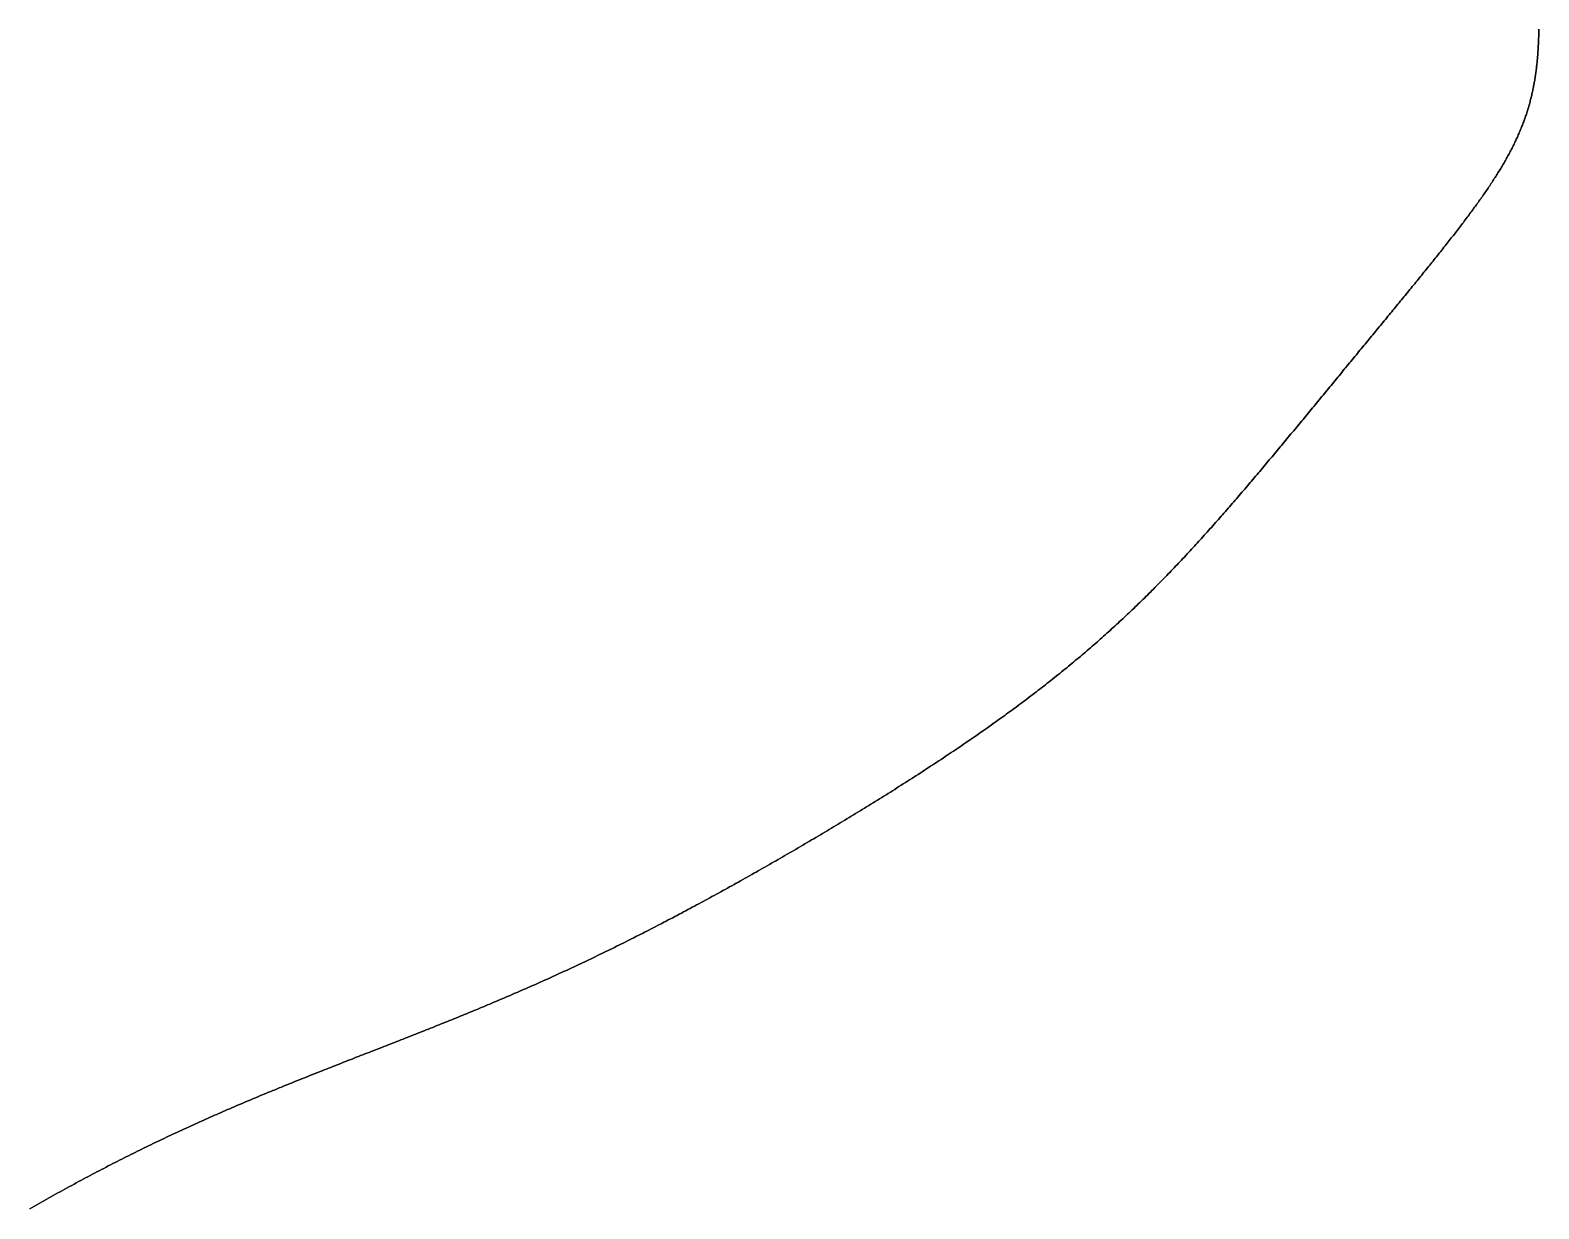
# Model space of a CAD drawing. Header units: inches. Extents: x 130170 to 284068, y 377793 to 804530.
# Drawn here: x 253176.6 to 253264.7, y 753367.3 to 753436.1 of the extents above; entities that cross this region are included whole.
import ezdxf

# ---------------------------------------------------------------- set-up
doc = ezdxf.new("R2010")
doc.units = ezdxf.units.IN
doc.header["$MEASUREMENT"] = 0
doc.layers.add('muni_il', color=7, linetype='Continuous')

msp = doc.modelspace()

# ---------------------------------------------------------------- linework, layer by layer
at = {"layer": 'muni_il'}
for points in [[(253264.717, 753436.194), (253264.716, 753436.119), (253264.715, 753436.045), (253264.713, 753435.971), (253264.712, 753435.897), (253264.71, 753435.823), (253264.708, 753435.749), (253264.705, 753435.676), (253264.703, 753435.602), (253264.7, 753435.529), (253264.697, 753435.456), (253264.694, 753435.384), (253264.691, 753435.311), (253264.687, 753435.239), (253264.683, 753435.167), (253264.679, 753435.095), (253264.675, 753435.023), (253264.671, 753434.951), (253264.666, 753434.88), (253264.661, 753434.808), (253264.656, 753434.737), (253264.65, 753434.666), (253264.644, 753434.595), (253264.638, 753434.525), (253264.632, 753434.455), (253264.626, 753434.384), (253264.619, 753434.314), (253264.612, 753434.244), (253264.604, 753434.175), (253264.597, 753434.105), (253264.589, 753434.036), (253264.581, 753433.966), (253264.573, 753433.898), (253264.564, 753433.829), (253264.555, 753433.76), (253264.546, 753433.691), (253264.537, 753433.623), (253264.527, 753433.555), (253264.517, 753433.487), (253264.506, 753433.419), (253264.496, 753433.351), (253264.485, 753433.283), (253264.474, 753433.216), (253264.462, 753433.148), (253264.45, 753433.081), (253264.438, 753433.014), (253264.426, 753432.947), (253264.413, 753432.88), (253264.4, 753432.813), (253264.387, 753432.747), (253264.373, 753432.68), (253264.359, 753432.614), (253264.345, 753432.548), (253264.33, 753432.482), (253264.315, 753432.416), (253264.3, 753432.35), (253264.285, 753432.284), (253264.269, 753432.218), (253264.252, 753432.153), (253264.236, 753432.087), (253264.219, 753432.022), (253264.202, 753431.957), (253264.184, 753431.891), (253264.166, 753431.826), (253264.148, 753431.761), (253264.129, 753431.696), (253264.11, 753431.631), (253264.091, 753431.567), (253264.071, 753431.502), (253264.051, 753431.437), (253264.031, 753431.373), (253264.01, 753431.308), (253263.989, 753431.244), (253263.968, 753431.179), (253263.946, 753431.115), (253263.924, 753431.05), (253263.901, 753430.986), (253263.878, 753430.922), (253263.855, 753430.858), (253263.832, 753430.793), (253263.808, 753430.729), (253263.783, 753430.665), (253263.759, 753430.601), (253263.733, 753430.537), (253263.708, 753430.473), (253263.682, 753430.409), (253263.656, 753430.344), (253263.629, 753430.28), (253263.602, 753430.216), (253263.575, 753430.152), (253263.547, 753430.088), (253263.519, 753430.024), (253263.491, 753429.96), (253263.462, 753429.895), (253263.432, 753429.831), (253263.403, 753429.767), (253263.373, 753429.703), (253263.342, 753429.638), (253263.311, 753429.574), (253263.28, 753429.51), (253263.249, 753429.445), (253263.217, 753429.381), (253263.184, 753429.316), (253263.151, 753429.251), (253263.118, 753429.187), (253263.085, 753429.122), (253263.051, 753429.057), (253263.016, 753428.992), (253262.982, 753428.927), (253262.946, 753428.862), (253262.911, 753428.797), (253262.875, 753428.732), (253262.839, 753428.666), (253262.802, 753428.601), (253262.765, 753428.535), (253262.728, 753428.47), (253262.69, 753428.404), (253262.651, 753428.338), (253262.613, 753428.272), (253262.574, 753428.206), (253262.534, 753428.14), (253262.494, 753428.074), (253262.454, 753428.007), (253262.413, 753427.941), (253262.372, 753427.874), (253262.331, 753427.807), (253262.289, 753427.74), (253262.247, 753427.673), (253262.204, 753427.606), (253262.162, 753427.538), (253262.118, 753427.471), (253262.074, 753427.403), (253262.03, 753427.335), (253261.986, 753427.267), (253261.941, 753427.199), (253261.896, 753427.131), (253261.85, 753427.062), (253261.804, 753426.993), (253261.758, 753426.925), (253261.711, 753426.855), (253261.664, 753426.786), (253261.616, 753426.717), (253261.568, 753426.647), (253261.52, 753426.578), (253261.471, 753426.508), (253261.422, 753426.438), (253261.373, 753426.367), (253261.323, 753426.297), (253261.273, 753426.226), (253261.223, 753426.155), (253261.172, 753426.084), (253261.121, 753426.013), (253261.069, 753425.942), (253261.017, 753425.87), (253260.965, 753425.798), (253260.912, 753425.726), (253260.859, 753425.654), (253260.806, 753425.581), (253260.752, 753425.509), (253260.698, 753425.436), (253260.644, 753425.363), (253260.589, 753425.289), (253260.534, 753425.216), (253260.479, 753425.142), (253260.423, 753425.068), (253260.367, 753424.994), (253260.31, 753424.919), (253260.254, 753424.845), (253260.196, 753424.77), (253260.139, 753424.695), (253260.081, 753424.62), (253260.023, 753424.544), (253259.965, 753424.468), (253259.906, 753424.392), (253259.847, 753424.316), (253259.788, 753424.24), (253259.729, 753424.163), (253259.669, 753424.086), (253259.608, 753424.009), (253259.548, 753423.932), (253259.487, 753423.855), (253259.426, 753423.777), (253259.365, 753423.699), (253259.303, 753423.621), (253259.241, 753423.542), (253259.179, 753423.464), (253259.116, 753423.385), (253259.053, 753423.306), (253258.99, 753423.226), (253258.927, 753423.147), (253258.863, 753423.067), (253258.799, 753422.987), (253258.735, 753422.907), (253258.671, 753422.826), (253258.606, 753422.746), (253258.541, 753422.665), (253258.476, 753422.584), (253258.41, 753422.503), (253258.345, 753422.421), (253258.278, 753422.339), (253258.212, 753422.257), (253258.146, 753422.175), (253258.079, 753422.093), (253258.012, 753422.01), (253257.945, 753421.927), (253257.878, 753421.844), (253257.81, 753421.761), (253257.742, 753421.678), (253257.674, 753421.594), (253257.606, 753421.51), (253257.537, 753421.426), (253257.468, 753421.341), (253257.399, 753421.257), (253257.33, 753421.172), (253257.261, 753421.087), (253257.191, 753421.002), (253257.122, 753420.917), (253257.052, 753420.831), (253256.982, 753420.746), (253256.911, 753420.66), (253256.841, 753420.574), (253256.77, 753420.487), (253256.699, 753420.401), (253256.628, 753420.314), (253256.557, 753420.227), (253256.485, 753420.14), (253256.414, 753420.053), (253256.342, 753419.966), (253256.27, 753419.878), (253256.198, 753419.79), (253256.125, 753419.702), (253256.053, 753419.614), (253255.98, 753419.526), (253255.907, 753419.438), (253255.835, 753419.349), (253255.761, 753419.26), (253255.688, 753419.171), (253255.615, 753419.082), (253255.542, 753418.993), (253255.468, 753418.903), (253255.394, 753418.814), (253255.32, 753418.724), (253255.246, 753418.634), (253255.172, 753418.544), (253255.098, 753418.454), (253255.023, 753418.363), (253254.949, 753418.273), (253254.874, 753418.182), (253254.799, 753418.091), (253254.724, 753418), (253254.649, 753417.909), (253254.574, 753417.818), (253254.499, 753417.727), (253254.424, 753417.635), (253254.348, 753417.544), (253254.273, 753417.452), (253254.197, 753417.36), (253254.121, 753417.268), (253254.046, 753417.176), (253253.97, 753417.084), (253253.894, 753416.991), (253253.817, 753416.899), (253253.741, 753416.807), (253253.665, 753416.714), (253253.589, 753416.621), (253253.512, 753416.528), (253253.436, 753416.435), (253253.359, 753416.342), (253253.282, 753416.249), (253253.206, 753416.156), (253253.129, 753416.063), (253253.052, 753415.969), (253252.975, 753415.876), (253252.898, 753415.782), (253252.821, 753415.689), (253252.744, 753415.595), (253252.666, 753415.501), (253252.589, 753415.407), (253252.512, 753415.313), (253252.434, 753415.219), (253252.357, 753415.125), (253252.279, 753415.031), (253252.202, 753414.937), (253252.124, 753414.842), (253252.046, 753414.748), (253251.968, 753414.654), (253251.891, 753414.559), (253251.813, 753414.465), (253251.735, 753414.37), (253251.657, 753414.276), (253251.579, 753414.181), (253251.501, 753414.087), (253251.423, 753413.992), (253251.344, 753413.897), (253251.266, 753413.802), (253251.188, 753413.708), (253251.11, 753413.613), (253251.031, 753413.518), (253250.953, 753413.423), (253250.875, 753413.328), (253250.796, 753413.233), (253250.718, 753413.138), (253250.639, 753413.043), (253250.56, 753412.948), (253250.482, 753412.853), (253250.403, 753412.759), (253250.324, 753412.663), (253250.246, 753412.569), (253250.167, 753412.474), (253250.088, 753412.378), (253250.009, 753412.284), (253249.93, 753412.189), (253249.851, 753412.094), (253249.772, 753411.999), (253249.693, 753411.904), (253249.614, 753411.809), (253249.535, 753411.714), (253249.456, 753411.619), (253249.377, 753411.524), (253249.298, 753411.429), (253249.218, 753411.334), (253249.139, 753411.239), (253249.06, 753411.145), (253248.98, 753411.05), (253248.901, 753410.955), (253248.821, 753410.861), (253248.742, 753410.766), (253248.662, 753410.671), (253248.583, 753410.577), (253248.503, 753410.482), (253248.424, 753410.388), (253248.344, 753410.293), (253248.264, 753410.199), (253248.184, 753410.104), (253248.104, 753410.01), (253248.024, 753409.916), (253247.944, 753409.822), (253247.864, 753409.727), (253247.784, 753409.633), (253247.704, 753409.539), (253247.624, 753409.445), (253247.544, 753409.351), (253247.464, 753409.257), (253247.383, 753409.164), (253247.303, 753409.07), (253247.222, 753408.976), (253247.142, 753408.883), (253247.061, 753408.789), (253246.98, 753408.696), (253246.9, 753408.602), (253246.819, 753408.509), (253246.738, 753408.416), (253246.657, 753408.322), (253246.576, 753408.229), (253246.495, 753408.136), (253246.414, 753408.043), (253246.333, 753407.951), (253246.252, 753407.858), (253246.17, 753407.765), (253246.089, 753407.673), (253246.007, 753407.58), (253245.926, 753407.488), (253245.844, 753407.395), (253245.762, 753407.303), (253245.68, 753407.211), (253245.598, 753407.119), (253245.516, 753407.027), (253245.434, 753406.935), (253245.352, 753406.843), (253245.269, 753406.752), (253245.187, 753406.66), (253245.104, 753406.569), (253245.022, 753406.477), (253244.939, 753406.386), (253244.856, 753406.295), (253244.773, 753406.204), (253244.69, 753406.113), (253244.606, 753406.022), (253244.523, 753405.931), (253244.44, 753405.84), (253244.356, 753405.75), (253244.272, 753405.659), (253244.188, 753405.569), (253244.104, 753405.479), (253244.02, 753405.388), (253243.936, 753405.298), (253243.852, 753405.208), (253243.767, 753405.119), (253243.682, 753405.029), (253243.598, 753404.939), (253243.513, 753404.85), (253243.427, 753404.76), (253243.342, 753404.671), (253243.257, 753404.582), (253243.171, 753404.493), (253243.085, 753404.404), (253242.999, 753404.315), (253242.913, 753404.226), (253242.827, 753404.138), (253242.741, 753404.049), (253242.654, 753403.961), (253242.567, 753403.872), (253242.48, 753403.784), (253242.393, 753403.696), (253242.306, 753403.608), (253242.218, 753403.52), (253242.131, 753403.432), (253242.043, 753403.345), (253241.955, 753403.257), (253241.866, 753403.17), (253241.778, 753403.082), (253241.689, 753402.995), (253241.6, 753402.908), (253241.511, 753402.821), (253241.422, 753402.734), (253241.332, 753402.647), (253241.243, 753402.561), (253241.153, 753402.474), (253241.063, 753402.388), (253240.972, 753402.301), (253240.882, 753402.215), (253240.791, 753402.129), (253240.7, 753402.043), (253240.609, 753401.957), (253240.517, 753401.871), (253240.425, 753401.785), (253240.333, 753401.7), (253240.241, 753401.614), (253240.149, 753401.529), (253240.056, 753401.443), (253239.963, 753401.358), (253239.87, 753401.273), (253239.776, 753401.188), (253239.682, 753401.103), (253239.588, 753401.018), (253239.494, 753400.933), (253239.4, 753400.848), (253239.305, 753400.764), (253239.21, 753400.679), (253239.115, 753400.595), (253239.019, 753400.511), (253238.923, 753400.426), (253238.827, 753400.342), (253238.731, 753400.258), (253238.634, 753400.174), (253238.537, 753400.09), (253238.44, 753400.007), (253238.343, 753399.923), (253238.245, 753399.839), (253238.147, 753399.756), (253238.048, 753399.672), (253237.95, 753399.589), (253237.851, 753399.506), (253237.752, 753399.422), (253237.652, 753399.339), (253237.552, 753399.256), (253237.452, 753399.173), (253237.352, 753399.09), (253237.251, 753399.007), (253237.15, 753398.924), (253237.049, 753398.842), (253236.947, 753398.759), (253236.845, 753398.677), (253236.743, 753398.594), (253236.641, 753398.512), (253236.538, 753398.429), (253236.435, 753398.347), (253236.331, 753398.265), (253236.228, 753398.182), (253236.124, 753398.1), (253236.019, 753398.018), (253235.915, 753397.936), (253235.81, 753397.854), (253235.705, 753397.772), (253235.599, 753397.691), (253235.493, 753397.609), (253235.387, 753397.527), (253235.28, 753397.445), (253235.174, 753397.364), (253235.066, 753397.282), (253234.959, 753397.201), (253234.851, 753397.119), (253234.743, 753397.038), (253234.635, 753396.957), (253234.526, 753396.875), (253234.417, 753396.794), (253234.308, 753396.713), (253234.198, 753396.632), (253234.088, 753396.55), (253233.978, 753396.469), (253233.868, 753396.388), (253233.757, 753396.307), (253233.646, 753396.226), (253233.534, 753396.145), (253233.422, 753396.065), (253233.31, 753395.984), (253233.198, 753395.903), (253233.085, 753395.822), (253232.972, 753395.741), (253232.859, 753395.661), (253232.746, 753395.58), (253232.632, 753395.499), (253232.518, 753395.419), (253232.403, 753395.338), (253232.288, 753395.258), (253232.173, 753395.177), (253232.058, 753395.097), (253231.942, 753395.016), (253231.826, 753394.936), (253231.71, 753394.856), (253231.594, 753394.775), (253231.477, 753394.695), (253231.36, 753394.615), (253231.243, 753394.535), (253231.125, 753394.454), (253231.007, 753394.374), (253230.889, 753394.294), (253230.771, 753394.214), (253230.652, 753394.134), (253230.533, 753394.054), (253230.414, 753393.974), (253230.295, 753393.894), (253230.175, 753393.814), (253230.055, 753393.734), (253229.935, 753393.654), (253229.814, 753393.574), (253229.694, 753393.495), (253229.573, 753393.415), (253229.452, 753393.335), (253229.33, 753393.255), (253229.208, 753393.176), (253229.087, 753393.096), (253228.964, 753393.016), (253228.842, 753392.937), (253228.719, 753392.857), (253228.597, 753392.778), (253228.474, 753392.698), (253228.35, 753392.619), (253228.227, 753392.54), (253228.104, 753392.46), (253227.98, 753392.381), (253227.856, 753392.302), (253227.731, 753392.222), (253227.607, 753392.143), (253227.482, 753392.064), (253227.358, 753391.985), (253227.233, 753391.906), (253227.108, 753391.827), (253226.982, 753391.748), (253226.857, 753391.669), (253226.731, 753391.59), (253226.605, 753391.511), (253226.479, 753391.433), (253226.353, 753391.354), (253226.227, 753391.275), (253226.1, 753391.197), (253225.974, 753391.118), (253225.847, 753391.04), (253225.72, 753390.961), (253225.593, 753390.883), (253225.466, 753390.804), (253225.338, 753390.726), (253225.211, 753390.648), (253225.083, 753390.57), (253224.956, 753390.492), (253224.828, 753390.414), (253224.7, 753390.336), (253224.572, 753390.258), (253224.444, 753390.18), (253224.316, 753390.102), (253224.188, 753390.025), (253224.059, 753389.947), (253223.931, 753389.87), (253223.802, 753389.792), (253223.674, 753389.715), (253223.545, 753389.638), (253223.416, 753389.56), (253223.287, 753389.483), (253223.158, 753389.406), (253223.029, 753389.329), (253222.9, 753389.253), (253222.771, 753389.176), (253222.642, 753389.099), (253222.513, 753389.023), (253222.384, 753388.946), (253222.254, 753388.87), (253222.125, 753388.794), (253221.996, 753388.717), (253221.866, 753388.641), (253221.737, 753388.566), (253221.607, 753388.49), (253221.478, 753388.414), (253221.349, 753388.338), (253221.219, 753388.263), (253221.089, 753388.188), (253220.96, 753388.112), (253220.831, 753388.037), (253220.701, 753387.962), (253220.571, 753387.887), (253220.442, 753387.812), (253220.312, 753387.738), (253220.183, 753387.663), (253220.053, 753387.589), (253219.924, 753387.515), (253219.794, 753387.44), (253219.665, 753387.366), (253219.536, 753387.293), (253219.406, 753387.219), (253219.277, 753387.145), (253219.147, 753387.072), (253219.018, 753386.999), (253218.889, 753386.925), (253218.76, 753386.852), (253218.63, 753386.779), (253218.501, 753386.707), (253218.372, 753386.634), (253218.243, 753386.562), (253218.114, 753386.49), (253217.985, 753386.417), (253217.856, 753386.345), (253217.727, 753386.274), (253217.598, 753386.202), (253217.469, 753386.131), (253217.341, 753386.059), (253217.212, 753385.988), (253217.084, 753385.917), (253216.955, 753385.846), (253216.827, 753385.776), (253216.698, 753385.705), (253216.57, 753385.635), (253216.441, 753385.565), (253216.313, 753385.495), (253216.185, 753385.425), (253216.057, 753385.356), (253215.929, 753385.286), (253215.801, 753385.217), (253215.673, 753385.148), (253215.546, 753385.079), (253215.418, 753385.01), (253215.29, 753384.942), (253215.163, 753384.874), (253215.035, 753384.805), (253214.908, 753384.737), (253214.781, 753384.67), (253214.654, 753384.602), (253214.526, 753384.535), (253214.399, 753384.468), (253214.272, 753384.4), (253214.146, 753384.334), (253214.019, 753384.267), (253213.892, 753384.201), (253213.765, 753384.134), (253213.639, 753384.068), (253213.512, 753384.002), (253213.386, 753383.937), (253213.26, 753383.871), (253213.133, 753383.806), (253213.007, 753383.741), (253212.881, 753383.676), (253212.755, 753383.612), (253212.629, 753383.547), (253212.503, 753383.483), (253212.377, 753383.419), (253212.252, 753383.355), (253212.126, 753383.291), (253212.001, 753383.228), (253211.875, 753383.164), (253211.75, 753383.101), (253211.624, 753383.038), (253211.499, 753382.976), (253211.374, 753382.913), (253211.249, 753382.851), (253211.124, 753382.789), (253210.999, 753382.727), (253210.874, 753382.665), (253210.749, 753382.604), (253210.624, 753382.542), (253210.5, 753382.481), (253210.375, 753382.42), (253210.251, 753382.36), (253210.126, 753382.299), (253210.002, 753382.239), (253209.877, 753382.179), (253209.753, 753382.119), (253209.629, 753382.059), (253209.505, 753381.999), (253209.381, 753381.94), (253209.256, 753381.881), (253209.132, 753381.822), (253209.008, 753381.763), (253208.885, 753381.704), (253208.761, 753381.646), (253208.637, 753381.588), (253208.513, 753381.53), (253208.389, 753381.472), (253208.266, 753381.414), (253208.142, 753381.357), (253208.018, 753381.299), (253207.895, 753381.242), (253207.771, 753381.185), (253207.648, 753381.128), (253207.524, 753381.072), (253207.401, 753381.015), (253207.277, 753380.959), (253207.154, 753380.903), (253207.031, 753380.847), (253206.908, 753380.791), (253206.784, 753380.736), (253206.661, 753380.68), (253206.538, 753380.625), (253206.415, 753380.57), (253206.291, 753380.515), (253206.168, 753380.46), (253206.045, 753380.406), (253205.922, 753380.351), (253205.799, 753380.297), (253205.676, 753380.243), (253205.553, 753380.189), (253205.43, 753380.135), (253205.307, 753380.081), (253205.183, 753380.028), (253205.06, 753379.974), (253204.937, 753379.921), (253204.814, 753379.868), (253204.691, 753379.815), (253204.568, 753379.762), (253204.445, 753379.709), (253204.322, 753379.657), (253204.199, 753379.604), (253204.076, 753379.552), (253203.953, 753379.5), (253203.83, 753379.448), (253203.707, 753379.396), (253203.584, 753379.344), (253203.461, 753379.292), (253203.338, 753379.241), (253203.215, 753379.189), (253203.092, 753379.138), (253202.969, 753379.087), (253202.846, 753379.036), (253202.723, 753378.985), (253202.6, 753378.934), (253202.476, 753378.883), (253202.353, 753378.832), (253202.23, 753378.782), (253202.107, 753378.731), (253201.984, 753378.681), (253201.861, 753378.631), (253201.737, 753378.58), (253201.614, 753378.53), (253201.491, 753378.48), (253201.368, 753378.43), (253201.244, 753378.38), (253201.121, 753378.331), (253200.998, 753378.281), (253200.874, 753378.231), (253200.751, 753378.182), (253200.628, 753378.132), (253200.504, 753378.083), (253200.381, 753378.033), (253200.257, 753377.984), (253200.134, 753377.935), (253200.01, 753377.886), (253199.887, 753377.837), (253199.763, 753377.788), (253199.64, 753377.739), (253199.516, 753377.69), (253199.393, 753377.641), (253199.269, 753377.592), (253199.145, 753377.543), (253199.021, 753377.494), (253198.898, 753377.446), (253198.774, 753377.397), (253198.65, 753377.348), (253198.526, 753377.3), (253198.403, 753377.251), (253198.279, 753377.203), (253198.155, 753377.154), (253198.031, 753377.105), (253197.907, 753377.057), (253197.783, 753377.009), (253197.659, 753376.96), (253197.535, 753376.912), (253197.411, 753376.863), (253197.287, 753376.815), (253197.163, 753376.766), (253197.039, 753376.718), (253196.915, 753376.669), (253196.791, 753376.621), (253196.667, 753376.573), (253196.543, 753376.524), (253196.418, 753376.476), (253196.294, 753376.427), (253196.17, 753376.379), (253196.046, 753376.33), (253195.921, 753376.282), (253195.797, 753376.233), (253195.673, 753376.185), (253195.548, 753376.136), (253195.424, 753376.087), (253195.299, 753376.039), (253195.175, 753375.99), (253195.05, 753375.941), (253194.926, 753375.893), (253194.801, 753375.844), (253194.677, 753375.795), (253194.552, 753375.746), (253194.428, 753375.697), (253194.303, 753375.648), (253194.178, 753375.599), (253194.054, 753375.55), (253193.929, 753375.501), (253193.804, 753375.452), (253193.679, 753375.402), (253193.555, 753375.353), (253193.43, 753375.304), (253193.305, 753375.254), (253193.18, 753375.205), (253193.055, 753375.155), (253192.93, 753375.105), (253192.805, 753375.055), (253192.68, 753375.006), (253192.556, 753374.956), (253192.43, 753374.905), (253192.305, 753374.855), (253192.18, 753374.805), (253192.055, 753374.755), (253191.93, 753374.704), (253191.805, 753374.654), (253191.68, 753374.603), (253191.554, 753374.552), (253191.429, 753374.501), (253191.304, 753374.45), (253191.179, 753374.399), (253191.053, 753374.348), (253190.928, 753374.297), (253190.802, 753374.245), (253190.677, 753374.194), (253190.551, 753374.142), (253190.426, 753374.09), (253190.3, 753374.038), (253190.175, 753373.986), (253190.049, 753373.934), (253189.923, 753373.882), (253189.797, 753373.829), (253189.672, 753373.776), (253189.546, 753373.723), (253189.42, 753373.67), (253189.294, 753373.617), (253189.168, 753373.564), (253189.042, 753373.511), (253188.916, 753373.457), (253188.79, 753373.403), (253188.663, 753373.349), (253188.537, 753373.295), (253188.411, 753373.241), (253188.284, 753373.186), (253188.158, 753373.132), (253188.031, 753373.077), (253187.905, 753373.022), (253187.778, 753372.966), (253187.652, 753372.911), (253187.525, 753372.855), (253187.398, 753372.8), (253187.271, 753372.744), (253187.144, 753372.687), (253187.017, 753372.631), (253186.89, 753372.574), (253186.763, 753372.518), (253186.635, 753372.461), (253186.508, 753372.403), (253186.38, 753372.346), (253186.253, 753372.288), (253186.125, 753372.23), (253185.997, 753372.172), (253185.87, 753372.114), (253185.742, 753372.055), (253185.614, 753371.996), (253185.486, 753371.937), (253185.357, 753371.878), (253185.229, 753371.819), (253185.101, 753371.759), (253184.972, 753371.699), (253184.844, 753371.638), (253184.715, 753371.578), (253184.586, 753371.517), (253184.457, 753371.456), (253184.328, 753371.395), (253184.199, 753371.333), (253184.07, 753371.272), (253183.94, 753371.21), (253183.811, 753371.147), (253183.681, 753371.085), (253183.551, 753371.022), (253183.422, 753370.959), (253183.292, 753370.895), (253183.161, 753370.832), (253183.031, 753370.768), (253182.901, 753370.704), (253182.77, 753370.639), (253182.64, 753370.574), (253182.509, 753370.509), (253182.378, 753370.444), (253182.247, 753370.378), (253182.116, 753370.312), (253181.984, 753370.246), (253181.853, 753370.179), (253181.721, 753370.113), (253181.589, 753370.045), (253181.458, 753369.978), (253181.325, 753369.91), (253181.193, 753369.842), (253181.061, 753369.774), (253180.928, 753369.705), (253180.796, 753369.636), (253180.663, 753369.567), (253180.53, 753369.498), (253180.397, 753369.428), (253180.264, 753369.357), (253180.13, 753369.287), (253179.997, 753369.216), (253179.863, 753369.145), (253179.729, 753369.073), (253179.595, 753369.002), (253179.461, 753368.93), (253179.327, 753368.857), (253179.192, 753368.785), (253179.057, 753368.712), (253178.923, 753368.638), (253178.788, 753368.565), (253178.653, 753368.491), (253178.517, 753368.416), (253178.382, 753368.342), (253178.246, 753368.267), (253178.111, 753368.192), (253177.975, 753368.116), (253177.839, 753368.04), (253177.702, 753367.964), (253177.566, 753367.887), (253177.43, 753367.81), (253177.293, 753367.733), (253177.156, 753367.656), (253177.019, 753367.578), (253176.882, 753367.5), (253176.745, 753367.421), (253176.608, 753367.343)], [(253176.608, 753367.343), (253176.745, 753367.421), (253176.882, 753367.5), (253177.019, 753367.578), (253177.156, 753367.656), (253177.293, 753367.733), (253177.43, 753367.81), (253177.566, 753367.887), (253177.702, 753367.964), (253177.839, 753368.04), (253177.975, 753368.116), (253178.111, 753368.192), (253178.246, 753368.267), (253178.382, 753368.342), (253178.517, 753368.416), (253178.653, 753368.491), (253178.788, 753368.565), (253178.923, 753368.638), (253179.057, 753368.712), (253179.192, 753368.785), (253179.327, 753368.857), (253179.461, 753368.93), (253179.595, 753369.002), (253179.729, 753369.073), (253179.863, 753369.145), (253179.997, 753369.216), (253180.13, 753369.287), (253180.264, 753369.357), (253180.397, 753369.428), (253180.53, 753369.498), (253180.663, 753369.567), (253180.796, 753369.636), (253180.928, 753369.705), (253181.061, 753369.774), (253181.193, 753369.842), (253181.325, 753369.91), (253181.458, 753369.978), (253181.589, 753370.045), (253181.721, 753370.113), (253181.853, 753370.179), (253181.984, 753370.246), (253182.116, 753370.312), (253182.247, 753370.378), (253182.378, 753370.444), (253182.509, 753370.509), (253182.64, 753370.574), (253182.77, 753370.639), (253182.901, 753370.704), (253183.031, 753370.768), (253183.161, 753370.832), (253183.292, 753370.895), (253183.422, 753370.959), (253183.551, 753371.022), (253183.681, 753371.085), (253183.811, 753371.147), (253183.94, 753371.21), (253184.07, 753371.272), (253184.199, 753371.333), (253184.328, 753371.395), (253184.457, 753371.456), (253184.586, 753371.517), (253184.715, 753371.578), (253184.844, 753371.638), (253184.972, 753371.699), (253185.101, 753371.759), (253185.229, 753371.819), (253185.357, 753371.878), (253185.486, 753371.937), (253185.614, 753371.996), (253185.742, 753372.055), (253185.87, 753372.114), (253185.997, 753372.172), (253186.125, 753372.23), (253186.253, 753372.288), (253186.38, 753372.346), (253186.508, 753372.403), (253186.635, 753372.461), (253186.763, 753372.518), (253186.89, 753372.574), (253187.017, 753372.631), (253187.144, 753372.687), (253187.271, 753372.744), (253187.398, 753372.8), (253187.525, 753372.855), (253187.652, 753372.911), (253187.778, 753372.966), (253187.905, 753373.022), (253188.031, 753373.077), (253188.158, 753373.132), (253188.284, 753373.186), (253188.411, 753373.241), (253188.537, 753373.295), (253188.663, 753373.349), (253188.79, 753373.403), (253188.916, 753373.457), (253189.042, 753373.511), (253189.168, 753373.564), (253189.294, 753373.617), (253189.42, 753373.67), (253189.546, 753373.723), (253189.672, 753373.776), (253189.797, 753373.829), (253189.923, 753373.882), (253190.049, 753373.934), (253190.175, 753373.986), (253190.3, 753374.038), (253190.426, 753374.09), (253190.551, 753374.142), (253190.677, 753374.194), (253190.802, 753374.245), (253190.928, 753374.297), (253191.053, 753374.348), (253191.179, 753374.399), (253191.304, 753374.45), (253191.429, 753374.501), (253191.554, 753374.552), (253191.68, 753374.603), (253191.805, 753374.654), (253191.93, 753374.704), (253192.055, 753374.755), (253192.18, 753374.805), (253192.305, 753374.855), (253192.43, 753374.905), (253192.556, 753374.956), (253192.68, 753375.006), (253192.805, 753375.055), (253192.93, 753375.105), (253193.055, 753375.155), (253193.18, 753375.205), (253193.305, 753375.254), (253193.43, 753375.304), (253193.555, 753375.353), (253193.679, 753375.402), (253193.804, 753375.452), (253193.929, 753375.501), (253194.054, 753375.55), (253194.178, 753375.599), (253194.303, 753375.648), (253194.428, 753375.697), (253194.552, 753375.746), (253194.677, 753375.795), (253194.801, 753375.844), (253194.926, 753375.893), (253195.05, 753375.941), (253195.175, 753375.99), (253195.299, 753376.039), (253195.424, 753376.087), (253195.548, 753376.136), (253195.673, 753376.185), (253195.797, 753376.233), (253195.921, 753376.282), (253196.046, 753376.33), (253196.17, 753376.379), (253196.294, 753376.427), (253196.418, 753376.476), (253196.543, 753376.524), (253196.667, 753376.573), (253196.791, 753376.621), (253196.915, 753376.669), (253197.039, 753376.718), (253197.163, 753376.766), (253197.287, 753376.815), (253197.411, 753376.863), (253197.535, 753376.912), (253197.659, 753376.96), (253197.783, 753377.009), (253197.907, 753377.057), (253198.031, 753377.105), (253198.155, 753377.154), (253198.279, 753377.203), (253198.403, 753377.251), (253198.526, 753377.3), (253198.65, 753377.348), (253198.774, 753377.397), (253198.898, 753377.446), (253199.021, 753377.494), (253199.145, 753377.543), (253199.269, 753377.592), (253199.393, 753377.641), (253199.516, 753377.69), (253199.64, 753377.739), (253199.763, 753377.788), (253199.887, 753377.837), (253200.01, 753377.886), (253200.134, 753377.935), (253200.257, 753377.984), (253200.381, 753378.033), (253200.504, 753378.083), (253200.628, 753378.132), (253200.751, 753378.182), (253200.874, 753378.231), (253200.998, 753378.281), (253201.121, 753378.331), (253201.244, 753378.38), (253201.368, 753378.43), (253201.491, 753378.48), (253201.614, 753378.53), (253201.737, 753378.58), (253201.861, 753378.631), (253201.984, 753378.681), (253202.107, 753378.731), (253202.23, 753378.782), (253202.353, 753378.832), (253202.476, 753378.883), (253202.6, 753378.934), (253202.723, 753378.985), (253202.846, 753379.036), (253202.969, 753379.087), (253203.092, 753379.138), (253203.215, 753379.189), (253203.338, 753379.241), (253203.461, 753379.292), (253203.584, 753379.344), (253203.707, 753379.396), (253203.83, 753379.448), (253203.953, 753379.5), (253204.076, 753379.552), (253204.199, 753379.604), (253204.322, 753379.657), (253204.445, 753379.709), (253204.568, 753379.762), (253204.691, 753379.815), (253204.814, 753379.868), (253204.937, 753379.921), (253205.06, 753379.974), (253205.183, 753380.028), (253205.307, 753380.081), (253205.43, 753380.135), (253205.553, 753380.189), (253205.676, 753380.243), (253205.799, 753380.297), (253205.922, 753380.351), (253206.045, 753380.406), (253206.168, 753380.46), (253206.291, 753380.515), (253206.415, 753380.57), (253206.538, 753380.625), (253206.661, 753380.68), (253206.784, 753380.736), (253206.908, 753380.791), (253207.031, 753380.847), (253207.154, 753380.903), (253207.277, 753380.959), (253207.401, 753381.015), (253207.524, 753381.072), (253207.648, 753381.128), (253207.771, 753381.185), (253207.895, 753381.242), (253208.018, 753381.299), (253208.142, 753381.357), (253208.266, 753381.414), (253208.389, 753381.472), (253208.513, 753381.53), (253208.637, 753381.588), (253208.761, 753381.646), (253208.885, 753381.704), (253209.008, 753381.763), (253209.132, 753381.822), (253209.256, 753381.881), (253209.381, 753381.94), (253209.505, 753381.999), (253209.629, 753382.059), (253209.753, 753382.119), (253209.877, 753382.179), (253210.002, 753382.239), (253210.126, 753382.299), (253210.251, 753382.36), (253210.375, 753382.42), (253210.5, 753382.481), (253210.624, 753382.542), (253210.749, 753382.604), (253210.874, 753382.665), (253210.999, 753382.727), (253211.124, 753382.789), (253211.249, 753382.851), (253211.374, 753382.913), (253211.499, 753382.976), (253211.624, 753383.038), (253211.75, 753383.101), (253211.875, 753383.164), (253212.001, 753383.228), (253212.126, 753383.291), (253212.252, 753383.355), (253212.377, 753383.419), (253212.503, 753383.483), (253212.629, 753383.547), (253212.755, 753383.612), (253212.881, 753383.676), (253213.007, 753383.741), (253213.133, 753383.806), (253213.26, 753383.871), (253213.386, 753383.937), (253213.512, 753384.002), (253213.639, 753384.068), (253213.765, 753384.134), (253213.892, 753384.201), (253214.019, 753384.267), (253214.146, 753384.334), (253214.272, 753384.4), (253214.399, 753384.468), (253214.526, 753384.535), (253214.654, 753384.602), (253214.781, 753384.67), (253214.908, 753384.737), (253215.035, 753384.805), (253215.163, 753384.874), (253215.29, 753384.942), (253215.418, 753385.01), (253215.546, 753385.079), (253215.673, 753385.148), (253215.801, 753385.217), (253215.929, 753385.286), (253216.057, 753385.356), (253216.185, 753385.425), (253216.313, 753385.495), (253216.441, 753385.565), (253216.57, 753385.635), (253216.698, 753385.705), (253216.827, 753385.776), (253216.955, 753385.846), (253217.084, 753385.917), (253217.212, 753385.988), (253217.341, 753386.059), (253217.469, 753386.131), (253217.598, 753386.202), (253217.727, 753386.274), (253217.856, 753386.345), (253217.985, 753386.417), (253218.114, 753386.49), (253218.243, 753386.562), (253218.372, 753386.634), (253218.501, 753386.707), (253218.63, 753386.779), (253218.76, 753386.852), (253218.889, 753386.925), (253219.018, 753386.999), (253219.147, 753387.072), (253219.277, 753387.145), (253219.406, 753387.219), (253219.536, 753387.293), (253219.665, 753387.366), (253219.794, 753387.44), (253219.924, 753387.515), (253220.053, 753387.589), (253220.183, 753387.663), (253220.312, 753387.738), (253220.442, 753387.812), (253220.571, 753387.887), (253220.701, 753387.962), (253220.831, 753388.037), (253220.96, 753388.112), (253221.089, 753388.188), (253221.219, 753388.263), (253221.349, 753388.338), (253221.478, 753388.414), (253221.607, 753388.49), (253221.737, 753388.566), (253221.866, 753388.641), (253221.996, 753388.717), (253222.125, 753388.794), (253222.254, 753388.87), (253222.384, 753388.946), (253222.513, 753389.023), (253222.642, 753389.099), (253222.771, 753389.176), (253222.9, 753389.253), (253223.029, 753389.329), (253223.158, 753389.406), (253223.287, 753389.483), (253223.416, 753389.56), (253223.545, 753389.638), (253223.674, 753389.715), (253223.802, 753389.792), (253223.931, 753389.87), (253224.059, 753389.947), (253224.188, 753390.025), (253224.316, 753390.102), (253224.444, 753390.18), (253224.572, 753390.258), (253224.7, 753390.336), (253224.828, 753390.414), (253224.956, 753390.492), (253225.083, 753390.57), (253225.211, 753390.648), (253225.338, 753390.726), (253225.466, 753390.804), (253225.593, 753390.883), (253225.72, 753390.961), (253225.847, 753391.04), (253225.974, 753391.118), (253226.1, 753391.197), (253226.227, 753391.275), (253226.353, 753391.354), (253226.479, 753391.433), (253226.605, 753391.511), (253226.731, 753391.59), (253226.857, 753391.669), (253226.982, 753391.748), (253227.108, 753391.827), (253227.233, 753391.906), (253227.358, 753391.985), (253227.482, 753392.064), (253227.607, 753392.143), (253227.731, 753392.222), (253227.856, 753392.302), (253227.98, 753392.381), (253228.104, 753392.46), (253228.227, 753392.54), (253228.35, 753392.619), (253228.474, 753392.698), (253228.597, 753392.778), (253228.719, 753392.857), (253228.842, 753392.937), (253228.964, 753393.016), (253229.087, 753393.096), (253229.208, 753393.176), (253229.33, 753393.255), (253229.452, 753393.335), (253229.573, 753393.415), (253229.694, 753393.495), (253229.814, 753393.574), (253229.935, 753393.654), (253230.055, 753393.734), (253230.175, 753393.814), (253230.295, 753393.894), (253230.414, 753393.974), (253230.533, 753394.054), (253230.652, 753394.134), (253230.771, 753394.214), (253230.889, 753394.294), (253231.007, 753394.374), (253231.125, 753394.454), (253231.243, 753394.535), (253231.36, 753394.615), (253231.477, 753394.695), (253231.594, 753394.775), (253231.71, 753394.856), (253231.826, 753394.936), (253231.942, 753395.016), (253232.058, 753395.097), (253232.173, 753395.177), (253232.288, 753395.258), (253232.403, 753395.338), (253232.518, 753395.419), (253232.632, 753395.499), (253232.746, 753395.58), (253232.859, 753395.661), (253232.972, 753395.741), (253233.085, 753395.822), (253233.198, 753395.903), (253233.31, 753395.984), (253233.422, 753396.065), (253233.534, 753396.145), (253233.646, 753396.226), (253233.757, 753396.307), (253233.868, 753396.388), (253233.978, 753396.469), (253234.088, 753396.55), (253234.198, 753396.632), (253234.308, 753396.713), (253234.417, 753396.794), (253234.526, 753396.875), (253234.635, 753396.957), (253234.743, 753397.038), (253234.851, 753397.119), (253234.959, 753397.201), (253235.066, 753397.282), (253235.174, 753397.364), (253235.28, 753397.445), (253235.387, 753397.527), (253235.493, 753397.609), (253235.599, 753397.691), (253235.705, 753397.772), (253235.81, 753397.854), (253235.915, 753397.936), (253236.019, 753398.018), (253236.124, 753398.1), (253236.228, 753398.182), (253236.331, 753398.265), (253236.435, 753398.347), (253236.538, 753398.429), (253236.641, 753398.512), (253236.743, 753398.594), (253236.845, 753398.677), (253236.947, 753398.759), (253237.049, 753398.842), (253237.15, 753398.924), (253237.251, 753399.007), (253237.352, 753399.09), (253237.452, 753399.173), (253237.552, 753399.256), (253237.652, 753399.339), (253237.752, 753399.422), (253237.851, 753399.506), (253237.95, 753399.589), (253238.048, 753399.672), (253238.147, 753399.756), (253238.245, 753399.839), (253238.343, 753399.923), (253238.44, 753400.007), (253238.537, 753400.09), (253238.634, 753400.174), (253238.731, 753400.258), (253238.827, 753400.342), (253238.923, 753400.426), (253239.019, 753400.511), (253239.115, 753400.595), (253239.21, 753400.679), (253239.305, 753400.764), (253239.4, 753400.848), (253239.494, 753400.933), (253239.588, 753401.018), (253239.682, 753401.103), (253239.776, 753401.188), (253239.87, 753401.273), (253239.963, 753401.358), (253240.056, 753401.443), (253240.149, 753401.529), (253240.241, 753401.614), (253240.333, 753401.7), (253240.425, 753401.785), (253240.517, 753401.871), (253240.609, 753401.957), (253240.7, 753402.043), (253240.791, 753402.129), (253240.882, 753402.215), (253240.972, 753402.301), (253241.063, 753402.388), (253241.153, 753402.474), (253241.243, 753402.561), (253241.332, 753402.647), (253241.422, 753402.734), (253241.511, 753402.821), (253241.6, 753402.908), (253241.689, 753402.995), (253241.778, 753403.082), (253241.866, 753403.17), (253241.955, 753403.257), (253242.043, 753403.345), (253242.131, 753403.432), (253242.218, 753403.52), (253242.306, 753403.608), (253242.393, 753403.696), (253242.48, 753403.784), (253242.567, 753403.872), (253242.654, 753403.961), (253242.741, 753404.049), (253242.827, 753404.138), (253242.913, 753404.226), (253242.999, 753404.315), (253243.085, 753404.404), (253243.171, 753404.493), (253243.257, 753404.582), (253243.342, 753404.671), (253243.427, 753404.76), (253243.513, 753404.85), (253243.598, 753404.939), (253243.682, 753405.029), (253243.767, 753405.119), (253243.852, 753405.208), (253243.936, 753405.298), (253244.02, 753405.388), (253244.104, 753405.479), (253244.188, 753405.569), (253244.272, 753405.659), (253244.356, 753405.75), (253244.44, 753405.84), (253244.523, 753405.931), (253244.606, 753406.022), (253244.69, 753406.113), (253244.773, 753406.204), (253244.856, 753406.295), (253244.939, 753406.386), (253245.022, 753406.477), (253245.104, 753406.569), (253245.187, 753406.66), (253245.269, 753406.752), (253245.352, 753406.843), (253245.434, 753406.935), (253245.516, 753407.027), (253245.598, 753407.119), (253245.68, 753407.211), (253245.762, 753407.303), (253245.844, 753407.395), (253245.926, 753407.488), (253246.007, 753407.58), (253246.089, 753407.673), (253246.17, 753407.765), (253246.252, 753407.858), (253246.333, 753407.951), (253246.414, 753408.043), (253246.495, 753408.136), (253246.576, 753408.229), (253246.657, 753408.322), (253246.738, 753408.416), (253246.819, 753408.509), (253246.9, 753408.602), (253246.98, 753408.696), (253247.061, 753408.789), (253247.142, 753408.883), (253247.222, 753408.976), (253247.303, 753409.07), (253247.383, 753409.164), (253247.464, 753409.257), (253247.544, 753409.351), (253247.624, 753409.445), (253247.704, 753409.539), (253247.784, 753409.633), (253247.864, 753409.727), (253247.944, 753409.822), (253248.024, 753409.916), (253248.104, 753410.01), (253248.184, 753410.104), (253248.264, 753410.199), (253248.344, 753410.293), (253248.424, 753410.388), (253248.503, 753410.482), (253248.583, 753410.577), (253248.662, 753410.671), (253248.742, 753410.766), (253248.821, 753410.861), (253248.901, 753410.955), (253248.98, 753411.05), (253249.06, 753411.145), (253249.139, 753411.239), (253249.218, 753411.334), (253249.298, 753411.429), (253249.377, 753411.524), (253249.456, 753411.619), (253249.535, 753411.714), (253249.614, 753411.809), (253249.693, 753411.904), (253249.772, 753411.999), (253249.851, 753412.094), (253249.93, 753412.189), (253250.009, 753412.284), (253250.088, 753412.378), (253250.167, 753412.474), (253250.246, 753412.569), (253250.324, 753412.663), (253250.403, 753412.759), (253250.482, 753412.853), (253250.56, 753412.948), (253250.639, 753413.043), (253250.718, 753413.138), (253250.796, 753413.233), (253250.875, 753413.328), (253250.953, 753413.423), (253251.031, 753413.518), (253251.11, 753413.613), (253251.188, 753413.708), (253251.266, 753413.802), (253251.344, 753413.897), (253251.423, 753413.992), (253251.501, 753414.087), (253251.579, 753414.181), (253251.657, 753414.276), (253251.735, 753414.37), (253251.813, 753414.465), (253251.891, 753414.559), (253251.968, 753414.654), (253252.046, 753414.748), (253252.124, 753414.842), (253252.202, 753414.937), (253252.279, 753415.031), (253252.357, 753415.125), (253252.434, 753415.219), (253252.512, 753415.313), (253252.589, 753415.407), (253252.666, 753415.501), (253252.744, 753415.595), (253252.821, 753415.689), (253252.898, 753415.782), (253252.975, 753415.876), (253253.052, 753415.969), (253253.129, 753416.063), (253253.206, 753416.156), (253253.282, 753416.249), (253253.359, 753416.342), (253253.436, 753416.435), (253253.512, 753416.528), (253253.589, 753416.621), (253253.665, 753416.714), (253253.741, 753416.807), (253253.817, 753416.899), (253253.894, 753416.991), (253253.97, 753417.084), (253254.046, 753417.176), (253254.121, 753417.268), (253254.197, 753417.36), (253254.273, 753417.452), (253254.348, 753417.544), (253254.424, 753417.635), (253254.499, 753417.727), (253254.574, 753417.818), (253254.649, 753417.909), (253254.724, 753418), (253254.799, 753418.091), (253254.874, 753418.182), (253254.949, 753418.273), (253255.023, 753418.363), (253255.098, 753418.454), (253255.172, 753418.544), (253255.246, 753418.634), (253255.32, 753418.724), (253255.394, 753418.814), (253255.468, 753418.903), (253255.542, 753418.993), (253255.615, 753419.082), (253255.688, 753419.171), (253255.761, 753419.26), (253255.835, 753419.349), (253255.907, 753419.438), (253255.98, 753419.526), (253256.053, 753419.614), (253256.125, 753419.702), (253256.198, 753419.79), (253256.27, 753419.878), (253256.342, 753419.966), (253256.414, 753420.053), (253256.485, 753420.14), (253256.557, 753420.227), (253256.628, 753420.314), (253256.699, 753420.401), (253256.77, 753420.487), (253256.841, 753420.574), (253256.911, 753420.66), (253256.982, 753420.746), (253257.052, 753420.831), (253257.122, 753420.917), (253257.191, 753421.002), (253257.261, 753421.087), (253257.33, 753421.172), (253257.399, 753421.257), (253257.468, 753421.341), (253257.537, 753421.426), (253257.606, 753421.51), (253257.674, 753421.594), (253257.742, 753421.678), (253257.81, 753421.761), (253257.878, 753421.844), (253257.945, 753421.927), (253258.012, 753422.01), (253258.079, 753422.093), (253258.146, 753422.175), (253258.212, 753422.257), (253258.278, 753422.339), (253258.345, 753422.421), (253258.41, 753422.503), (253258.476, 753422.584), (253258.541, 753422.665), (253258.606, 753422.746), (253258.671, 753422.826), (253258.735, 753422.907), (253258.799, 753422.987), (253258.863, 753423.067), (253258.927, 753423.147), (253258.99, 753423.226), (253259.053, 753423.306), (253259.116, 753423.385), (253259.179, 753423.464), (253259.241, 753423.542), (253259.303, 753423.621), (253259.365, 753423.699), (253259.426, 753423.777), (253259.487, 753423.855), (253259.548, 753423.932), (253259.608, 753424.009), (253259.669, 753424.086), (253259.729, 753424.163), (253259.788, 753424.24), (253259.847, 753424.316), (253259.906, 753424.392), (253259.965, 753424.468), (253260.023, 753424.544), (253260.081, 753424.62), (253260.139, 753424.695), (253260.196, 753424.77), (253260.254, 753424.845), (253260.31, 753424.919), (253260.367, 753424.994), (253260.423, 753425.068), (253260.479, 753425.142), (253260.534, 753425.216), (253260.589, 753425.289), (253260.644, 753425.363), (253260.698, 753425.436), (253260.752, 753425.509), (253260.806, 753425.581), (253260.859, 753425.654), (253260.912, 753425.726), (253260.965, 753425.798), (253261.017, 753425.87), (253261.069, 753425.942), (253261.121, 753426.013), (253261.172, 753426.084), (253261.223, 753426.155), (253261.273, 753426.226), (253261.323, 753426.297), (253261.373, 753426.367), (253261.422, 753426.438), (253261.471, 753426.508), (253261.52, 753426.578), (253261.568, 753426.647), (253261.616, 753426.717), (253261.664, 753426.786), (253261.711, 753426.855), (253261.758, 753426.925), (253261.804, 753426.993), (253261.85, 753427.062), (253261.896, 753427.131), (253261.941, 753427.199), (253261.986, 753427.267), (253262.03, 753427.335), (253262.074, 753427.403), (253262.118, 753427.471), (253262.162, 753427.538), (253262.204, 753427.606), (253262.247, 753427.673), (253262.289, 753427.74), (253262.331, 753427.807), (253262.372, 753427.874), (253262.413, 753427.941), (253262.454, 753428.007), (253262.494, 753428.074), (253262.534, 753428.14), (253262.574, 753428.206), (253262.613, 753428.272), (253262.651, 753428.338), (253262.69, 753428.404), (253262.728, 753428.47), (253262.765, 753428.535), (253262.802, 753428.601), (253262.839, 753428.666), (253262.875, 753428.732), (253262.911, 753428.797), (253262.946, 753428.862), (253262.982, 753428.927), (253263.016, 753428.992), (253263.051, 753429.057), (253263.085, 753429.122), (253263.118, 753429.187), (253263.151, 753429.251), (253263.184, 753429.316), (253263.217, 753429.381), (253263.249, 753429.445), (253263.28, 753429.51), (253263.311, 753429.574), (253263.342, 753429.638), (253263.373, 753429.703), (253263.403, 753429.767), (253263.432, 753429.831), (253263.462, 753429.895), (253263.491, 753429.96), (253263.519, 753430.024), (253263.547, 753430.088), (253263.575, 753430.152), (253263.602, 753430.216), (253263.629, 753430.28), (253263.656, 753430.344), (253263.682, 753430.409), (253263.708, 753430.473), (253263.733, 753430.537), (253263.759, 753430.601), (253263.783, 753430.665), (253263.808, 753430.729), (253263.832, 753430.793), (253263.855, 753430.858), (253263.878, 753430.922), (253263.901, 753430.986), (253263.924, 753431.05), (253263.946, 753431.115), (253263.968, 753431.179), (253263.989, 753431.244), (253264.01, 753431.308), (253264.031, 753431.373), (253264.051, 753431.437), (253264.071, 753431.502), (253264.091, 753431.567), (253264.11, 753431.631), (253264.129, 753431.696), (253264.148, 753431.761), (253264.166, 753431.826), (253264.184, 753431.891), (253264.202, 753431.957), (253264.219, 753432.022), (253264.236, 753432.087), (253264.252, 753432.153), (253264.269, 753432.218), (253264.285, 753432.284), (253264.3, 753432.35), (253264.315, 753432.416), (253264.33, 753432.482), (253264.345, 753432.548), (253264.359, 753432.614), (253264.373, 753432.68), (253264.387, 753432.747), (253264.4, 753432.813), (253264.413, 753432.88), (253264.426, 753432.947), (253264.438, 753433.014), (253264.45, 753433.081), (253264.462, 753433.148), (253264.474, 753433.216), (253264.485, 753433.283), (253264.496, 753433.351), (253264.506, 753433.419), (253264.517, 753433.487), (253264.527, 753433.555), (253264.537, 753433.623), (253264.546, 753433.691), (253264.555, 753433.76), (253264.564, 753433.829), (253264.573, 753433.898), (253264.581, 753433.966), (253264.589, 753434.036), (253264.597, 753434.105), (253264.604, 753434.175), (253264.612, 753434.244), (253264.619, 753434.314), (253264.626, 753434.384), (253264.632, 753434.455), (253264.638, 753434.525), (253264.644, 753434.595), (253264.65, 753434.666), (253264.656, 753434.737), (253264.661, 753434.808), (253264.666, 753434.88), (253264.671, 753434.951), (253264.675, 753435.023), (253264.679, 753435.095), (253264.683, 753435.167), (253264.687, 753435.239), (253264.691, 753435.311), (253264.694, 753435.384), (253264.697, 753435.456), (253264.7, 753435.529), (253264.703, 753435.602), (253264.705, 753435.676), (253264.708, 753435.749), (253264.71, 753435.823), (253264.712, 753435.897), (253264.713, 753435.971), (253264.715, 753436.045), (253264.716, 753436.119), (253264.717, 753436.194)]]:
    msp.add_lwpolyline(points, dxfattribs=at)

doc.saveas('drawing.dxf')
